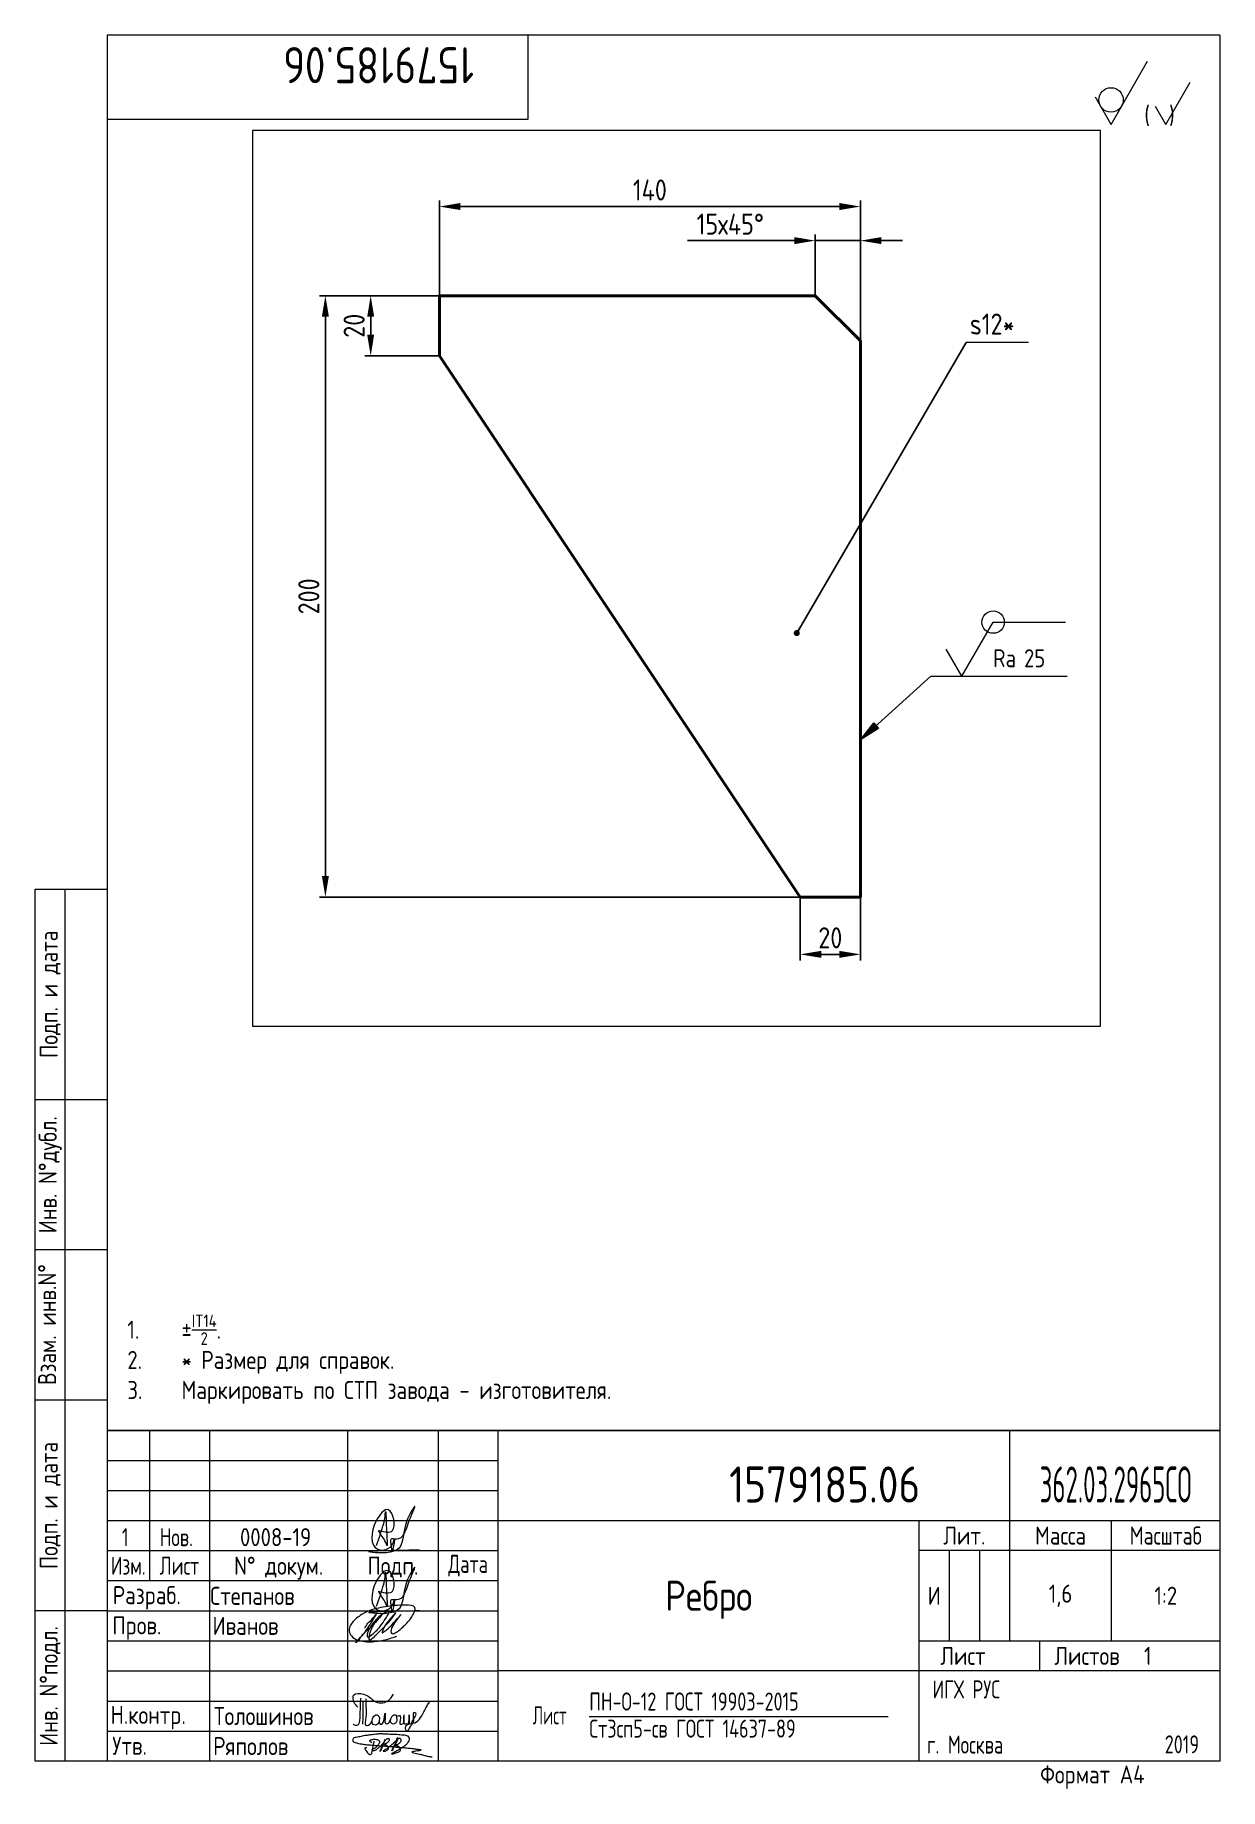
# Paper-space layout 'Лист1' of a CAD drawing. Header units: millimetres. Extents: x 9 to 206, y -1 to 291.
# The model-space entities are those that its viewports show. They can reach past a viewport. Long polylines and large blocks are cut down to what shows.
import ezdxf
from ezdxf.enums import TextEntityAlignment as Align

# ---------------------------------------------------------------- set-up
doc = ezdxf.new("R2010")
doc.units = ezdxf.units.MM
for name, color, linetype, lineweight in [('AM_5', 3, 'Continuous', 18), ('Bord', 1, 'Continuous', 18), ('Con', 6, 'Continuous', 40), ('Cont', 6, 'Continuous', 40), ('Dim', 7, 'Continuous', 18), ('Hatch', 2, 'Continuous', 18), ('Text', 3, 'Continuous', 18), ('Textb', 6, 'Continuous', 18), ('Подписи', 10, 'Continuous', 18)]:
    doc.layers.add(name, color=color, linetype=linetype, lineweight=lineweight)
doc.layers.add('AM_VIEWS', color=1, linetype='Continuous', lineweight=25, plot=False)
doc.styles.add('Style1', font='romans.shx', dxfattribs={"width": 0.8})
doc.dimstyles.new('DIMSTYLE_1', dxfattribs={"dimtxt": 3.5, "dimasz": 3.5, "dimexe": 1, "dimexo": 0, "dimgap": 1, "dimtad": 1, "dimdec": 1, "dimlfac": 5, "dimdsep": 46, "dimtxsty": 'Style1', "dimcen": 0.09, "dimadec": 1, "dimazin": 2, "dimtp": 0.3, "dimtm": 0.3, "dimtfac": 1, "dimtdec": 1, "dimtofl": 0, "dimtmove": 0, "dimatfit": 3, "dimfxl": 1, "dimtolj": 1, "dimarcsym": 0})
doc.dimstyles.new('DIMSTYLE_1$0', dxfattribs={"dimtxt": 3.5, "dimasz": 3.5, "dimexe": 1, "dimexo": 0, "dimgap": 1, "dimtad": 1, "dimdec": 1, "dimlfac": 5, "dimdsep": 46, "dimtxsty": 'Style1', "dimcen": 0.09, "dimadec": 1, "dimazin": 2, "dimtp": 0.3, "dimtm": 0.3, "dimtfac": 1, "dimtdec": 1, "dimtofl": 0, "dimtmove": 0, "dimatfit": 3, "dimfxl": 1, "dimtolj": 1, "dimarcsym": 0})

# ---------------------------------------------------------------- blocks, each defined once
blk = doc.blocks.new('A4')
at = {"layer": 'Bord', "lineweight": 18}
for p, q in [((20, 55), (85, 55)), ((20, 50), (85, 50)), ((20, 45), (85, 45)), ((160, 40), (160, 25)), ((165, 40), (165, 25)), ((20, 30), (85, 30)), ((20, 25), (85, 25)), ((20, 20), (85, 20)), ((20, 15), (85, 15)), ((20, 10), (85, 10))]:
    blk.add_line(p, q, dxfattribs=at)
at = {"layer": 'Cont', "lineweight": 18}
for p, q in [((205, 292), (20, 292)), ((20, 292), (20, 5)), ((90, 278), (90, 292)), ((205, 292), (205, 5)), ((20, 278), (90, 278)), ((8, 5), (8, 150)), ((8, 150), (20, 150)), ((13, 5), (13, 150)), ((8, 115), (20, 115)), ((20, 90), (8, 90)), ((20, 65), (8, 65)), ((205, 60), (20, 60)), ((20, 60), (205, 60)), ((27, 60), (27, 35)), ((37, 60), (37, 5)), ((60, 5), (60, 60)), ((75, 60), (75, 5)), ((85, 5), (85, 60)), ((170, 60), (170, 25)), ((85, 45), (205, 45)), ((155, 5), (155, 45)), ((187, 25), (187, 45)), ((20, 40), (85, 40)), ((205, 40), (155, 40)), ((85, 35), (20, 35)), ((20, 30), (8, 30)), ((155, 25), (205, 25)), ((175, 25), (175, 20)), ((205, 20), (85, 20)), ((20, 5), (8, 5)), ((205, 5), (20, 5))]:
    blk.add_line(p, q, dxfattribs=at)
at = {"layer": 'Text', "lineweight": 18, "style": 'Style1', "width": 0.8}
for s, p in [('Подп. и дата', (10.5, 132.5)), ('Инв. N%%dдубл.', (10.5, 102.5)), ('Взам. инв.N%%d ', (10, 78.38)), ('Подп. и дата', (10.5, 47.5)), ('Инв. N%%dподл.', (10.5, 17.5))]:
    blk.add_text(s, height=3, rotation=90, dxfattribs=at).set_placement(p, align=Align.MIDDLE)
at = {"layer": 'Text', "lineweight": 18, "style": 'Style1'}
for s, width, p in [('Лит.', 0.8, (162.5, 42.5)), ('Масса', 0.8, (178.5, 42.5)), ('Масштаб', 0.75, (196, 42.5)), ('Изм.', 0.7, (23.5, 37.5)), ('Лист', 0.7, (32, 37.5)), ('N%%d докум.', 0.8, (48.5, 37.5)), ('Подп.', 0.8, (67.5, 37.5)), ('Лист', 0.8, (162.27, 22.5)), ('Листов', 0.8, (182.9, 22.5))]:
    blk.add_text(s, height=3, dxfattribs=dict(at, width=width)).set_placement(p, align=Align.MIDDLE_CENTER)
at = {"layer": 'Text', "lineweight": 18, "style": 'Style1', "width": 0.7}
for s, p in [('Дата', (80, 37.5)), ('ИГХ РУС', (162.84, 16.93))]:
    blk.add_text(s, height=3, dxfattribs=at).set_placement(p, align=Align.MIDDLE)
at = {"layer": 'Text', "lineweight": 18, "style": 'Style1'}
for s, width, p in [('Разpаб.', 0.8, (20.92, 31.1)), ('Пpов.', 0.8, (20.84, 26.08)), ('Н.контp.', 0.8, (20.54, 11.19)), ('Утв.', 0.8, (20.84, 6.06)), ('г. Москва', 0.7, (156.28, 6.25)), ('Фоpмат А4', 0.8, (175.11, 1.29))]:
    blk.add_text(s, height=3, dxfattribs=dict(at, width=width)).set_placement(p)
for tag, p, width in [('ФИО', (39, 31), 0.8), ('ФИО', (39, 26), 0.8), ('ГОСТ_СОРТАМЕНТА', (98.19, 14), 0.8), ('ФИО', (39, 11), 0.8), ('ФИО', (39, 6), 0.8), ('200', (192.85, 6.29), 0.7)]:
    blk.add_attdef(tag, p, '', height=3, dxfattribs=dict(at, width=width))
at = {"layer": 'Text', "lineweight": 18, "style": 'Style1', "width": 0.8}
for tag, p in [('И', (157.49, 32.5)), ('700', (178.5, 32.5)), ('1:20', (196, 32.5))]:
    blk.add_attdef(tag, text='', height=3, dxfattribs=at).set_placement(p, align=Align.MIDDLE)
blk.add_attdef('Сборочный_чертеж', text='', height=3, dxfattribs=at).set_placement((120, 21.3), align=Align.CENTER)
for tag, p in [('1', (171.12, 22.5)), ('2', (193, 22.5))]:
    blk.add_attdef(tag, text='', height=3, dxfattribs=at).set_placement(p, align=Align.MIDDLE_CENTER)
blk.add_attdef('ЛИСТ', text='', height=3, dxfattribs=at).set_placement((85.99, 12.5), align=Align.MIDDLE_LEFT)
at = {"layer": 'Text', "lineweight": 18, "style": 'Style1', "width": 0.7}
blk.add_attdef('%%OГОСТ_ТЕХ._ТРЕБОВАНИЙ', text='', height=3, dxfattribs=at).set_placement((98.19, 8), align=Align.BOTTOM_LEFT)
at = {"layer": 'Textb', "lineweight": 18, "style": 'Style1', "width": 0.8}
blk.add_attdef('1234567', (81, 290), '', height=6, rotation=180, dxfattribs=at)
blk.add_attdef('1234567', (123.4, 48), '', height=6, dxfattribs=at)
for tag, height, p in [('123ХЯ', 6, (183.62, 48)), ('НАИМЕНОВАНИЕ', 5, (120, 30))]:
    blk.add_attdef(tag, text='', height=height, dxfattribs=at).set_placement(p, align=Align.CENTER)
blk = doc.blocks.new('A$C63F45750')
at = {"layer": 'Text'}
for points, knots in [([(3.17, 2.37), (3.12, 2.38), (3.04, 2.41), (2.94, 2.5), (2.85, 2.57), (2.79, 2.69), (2.87, 2.77), (2.99, 2.84), (3.16, 2.89), (3.36, 2.93), (3.6, 2.95), (3.82, 2.92), (4.05, 2.87), (4.25, 2.78), (4.45, 2.63), (4.46, 2.42), (4.38, 2.26), (4.28, 2.1), (4.17, 1.94), (4.03, 1.78), (3.89, 1.62), (3.75, 1.52), (3.63, 1.43), (3.49, 1.36), (3.35, 1.3), (3.24, 1.25), (3.16, 1.21), (3.12, 1.15), (3.19, 1.1), (3.27, 1.09), (3.4, 1.07), (3.55, 1.07), (3.72, 1.12), (3.92, 1.19), (4.1, 1.34), (4.26, 1.51), (4.44, 1.65), (4.59, 1.81), (4.74, 1.93), (4.84, 2.04), (4.93, 2.14), (5.07, 2.29), (5.19, 2.53), (5.28, 2.68), (5.35, 2.96), (5.23, 2.66), (5.2, 2.44), (5.04, 2.09), (4.95, 1.81), (4.86, 1.57), (4.75, 1.31), (4.67, 1.12), (4.46, 0.78), (4.62, 1.17), (4.71, 1.45), (4.88, 1.74), (5.01, 2), (5.08, 2.19), (5.19, 2.4), (5.32, 2.58), (5.4, 2.75), (5.52, 2.89), (5.65, 3.04), (5.85, 3.1), (6.02, 3.03), (6.08, 2.87), (6.03, 2.7), (5.9, 2.51), (5.7, 2.37), (5.55, 2.23), (5.4, 2.17), (5.31, 2.12), (5.12, 2.09), (5.35, 2.07), (5.48, 2), (5.64, 1.93), (5.75, 1.8), (5.85, 1.67), (5.89, 1.54), (5.89, 1.37), (5.8, 1.2), (5.63, 1.06), (5.41, 0.94), (5.23, 0.86), (5.02, 0.92), (5.13, 1.1), (5.28, 1.16), (5.44, 1.27), (5.61, 1.36), (5.74, 1.46), (5.86, 1.53), (5.95, 1.61), (6.05, 1.69), (6.15, 1.77), (6.28, 1.87), (6.46, 2.02), (6.65, 2.19), (6.83, 2.37), (6.98, 2.49), (7.11, 2.61), (7.2, 2.74), (7.32, 2.84), (7.42, 2.97), (7.48, 3.08), (7.48, 3.27), (7.34, 3.08), (7.28, 2.94), (7.18, 2.69), (7.1, 2.46), (7, 2.22), (6.93, 1.98), (6.83, 1.78), (6.73, 1.55), (6.67, 1.34), (6.6, 1.14), (6.56, 1.03), (6.39, 0.99), (6.62, 1.33), (6.75, 1.54), (6.93, 1.87), (7.05, 2.08), (7.18, 2.32), (7.33, 2.6), (7.47, 2.89), (7.6, 3.07), (7.79, 3.18), (7.95, 3.01), (8, 2.81), (7.99, 2.62), (7.94, 2.46), (7.83, 2.33), (7.69, 2.22), (7.53, 2.11), (7.37, 2.03), (7.21, 1.99), (7.11, 1.97), (6.89, 1.98), (7.07, 1.94), (7.15, 1.9), (7.27, 1.88), (7.39, 1.84), (7.52, 1.81), (7.62, 1.72), (7.7, 1.62), (7.78, 1.51), (7.83, 1.39), (7.87, 1.26), (7.88, 1.13), (7.86, 0.99), (7.75, 0.88), (7.6, 0.77), (7.4, 0.73), (7.19, 0.66), (6.97, 0.55), (6.71, 0.48), (6.57, 0.44), (6.42, 0.42), (6.52, 0.58), (6.61, 0.64), (6.81, 0.78), (7.06, 0.89), (7.33, 1.04), (7.55, 1.16), (7.7, 1.24), (7.84, 1.32), (7.99, 1.43), (8.21, 1.58), (8.48, 1.76), (8.74, 1.95), (8.97, 2.12), (9.1, 2.29), (9.23, 2.44), (9.3, 2.6), (9.37, 2.74), (9.42, 2.92), (9.45, 3.13), (9.21, 3.48), (8.67, 3.59), (8.09, 3.63), (7.57, 3.66), (7.06, 3.74), (6.57, 3.75), (6.09, 3.74), (5.67, 3.78), (5.28, 3.78), (4.96, 3.81), (4.65, 3.83), (4.31, 3.82), (3.97, 3.79), (3.61, 3.74), (3.22, 3.67), (2.86, 3.66), (2.53, 3.61), (2.18, 3.52), (1.78, 3.54), (1.38, 3.37), (0.96, 3.35), (0.58, 3.24), (0.25, 3.19), (0.03, 3.06), (-0.03, 2.83), (0.02, 2.6), (0.26, 2.38), (0.59, 2.33), (1, 2.2), (1.48, 2.15), (1.93, 2.05), (2.35, 2.02), (2.72, 2.01), (3.11, 1.94), (3.68, 1.94), (4.25, 1.83), (4.91, 1.87), (5.53, 1.76), (6.13, 1.72), (6.73, 1.71), (7.32, 1.62), (7.99, 1.55), (8.64, 1.54), (9.16, 1.46), (9.61, 1.42), (10.03, 1.4), (10.41, 1.32), (10.73, 1.29), (11.01, 1.24), (11.18, 1.23), (11.42, 1.14), (11.18, 1.06), (11.01, 1.03), (10.71, 0.98), (10.37, 0.92), (10.1, 0.91), (9.65, 0.75), (10.22, 0.67), (10.54, 0.59), (11.08, 0.47), (11.61, 0.35), (12.17, 0.15), (12.64, 0.08), (12.98, 0.03), (13.11, 0.01), (13.18, 0)], [0, 0, 0, 0, 0.153866, 0.270441, 0.388867, 0.510533, 0.592156, 0.71333, 0.90842, 1.11344, 1.349254, 1.61246, 1.782219, 2.047249, 2.291879, 2.451528, 2.651081, 2.806158, 3.017979, 3.227348, 3.462381, 3.633009, 3.75766, 3.920516, 4.080796, 4.214529, 4.291786, 4.349969, 4.397594, 4.50822, 4.594826, 4.799244, 4.954392, 5.128468, 5.437537, 5.632649, 5.842485, 6.094987, 6.293219, 6.410959, 6.551192, 6.687808, 7.022147, 7.294342, 7.425356, 7.52079, 7.946481, 8.313051, 8.59833, 8.833695, 9.090496, 9.427695, 9.601191, 9.883219, 10.093306, 10.673943, 10.798776, 10.974628, 11.287247, 11.486184, 11.648652, 11.848902, 12.027194, 12.25348, 12.40059, 12.537783, 12.716293, 12.91523, 13.208551, 13.438489, 13.549668, 13.67779, 13.77127, 13.930001, 14.029091, 14.272112, 14.434836, 14.547084, 14.739051, 14.830983, 15.061241, 15.268922, 15.500489, 15.788979, 15.879568, 16.024283, 16.221854, 16.418714, 16.593102, 16.783247, 16.91018, 17.018213, 17.135263, 17.278205, 17.430482, 17.620087, 17.979626, 18.191789, 18.388716, 18.565718, 18.714854, 18.857929, 19.039974, 19.171375, 19.283034, 19.400085, 19.618058, 19.882245, 20.150781, 20.377854, 20.649532, 20.89723, 21.042543, 21.40016, 21.557817, 21.667145, 21.752781, 21.926256, 22.412297, 22.813145, 22.961412, 23.171289, 23.607257, 23.940428, 24.110007, 24.291214, 24.48084, 24.697609, 24.904078, 25.034245, 25.218018, 25.407651, 25.573473, 25.787447, 25.930292, 26.051316, 26.18846, 26.285312, 26.406799, 26.52425, 26.630463, 26.793722, 26.898606, 27.029313, 27.171012, 27.314101, 27.419918, 27.580557, 27.709367, 27.829268, 28.024364, 28.266961, 28.41242, 28.705761, 28.989137, 29.187748, 29.233768, 29.332802, 29.529535, 29.667094, 30.039923, 30.332117, 30.61061, 30.769982, 30.856778, 31.109923, 31.313488, 31.656425, 32.066331, 32.296628, 32.49714, 32.710276, 32.891468, 33.014834, 33.177747, 33.444503, 33.618009, 34.409008, 34.914636, 35.419802, 35.95397, 36.458179, 36.88069, 37.388403, 37.738353, 38.034261, 38.353468, 38.693154, 39.037638, 39.391136, 39.787481, 40.203773, 40.488977, 40.784975, 41.26625, 41.668005, 42.070065, 42.499388, 42.869834, 43.079573, 43.213439, 43.554591, 43.717296, 44.153724, 44.506336, 45.019111, 45.587859, 45.90191, 46.270392, 46.703958, 47.093115, 47.952647, 48.44014, 49.079253, 49.808223, 50.268654, 50.851051, 51.604831, 52.298429, 52.776925, 53.1907, 53.661988, 54.042386, 54.348524, 54.616841, 54.853814, 54.983777, 55.126096, 55.333328, 55.613101, 56.008732, 56.315809, 56.59982, 56.87931, 57.399251, 57.889617, 58.432507, 59.066698, 59.660314, 59.862668, 60.07277, 60.07277, 60.07277, 60.07277]), ([(2.31, 1.53), (2.26, 1.52), (2.17, 1.51), (2.06, 1.48), (1.93, 1.38), (2.07, 1.25), (2.14, 1.11), (2.26, 0.93), (2.39, 0.72), (2.57, 0.54), (2.71, 0.44), (2.86, 0.4), (3.02, 0.43), (3.14, 0.54), (3.21, 0.79), (3.25, 1.07), (3.31, 1.4), (3.35, 1.67), (3.38, 1.92), (3.47, 2.19), (3.5, 2.43), (3.54, 2.59), (3.56, 2.64)], [0, 0, 0, 0, 0.15847, 0.269731, 0.363591, 0.555514, 0.688037, 0.848606, 1.204359, 1.433632, 1.58673, 1.729549, 1.880686, 2.057874, 2.19169, 2.63505, 2.928153, 3.184121, 3.441863, 3.696117, 4.025873, 4.178055, 4.178055, 4.178055, 4.178055])]:
    blk.add_open_spline(points, degree=3, knots=knots, dxfattribs=at)
blk = doc.blocks.new('A$C4F4A4F5D')
at = {"layer": 'Подписи', "lineweight": 18}
for points, knots in [([(0.76, 2.84), (0.53, 3.07), (0.02, 3.58), (-0.25, 5.26), (1.65, 5.12), (2.72, 4.57), (3.71, 3.46), (5.71, 3.44), (6.39, 4.52), (6.67, 4.97)], [0, 0, 0, 0, 0.995549, 2.196439, 3.853213, 4.970011, 6.02292, 8.170898, 9.705386, 9.705386, 9.705386, 9.705386]), ([(1.19, 4.34), (1.17, 3.4), (1.13, 2.06), (0.98, -0.44), (0.2, -0.16), (0.03, -0.03), (0, 0)], [0, 0, 0, 0, 3.274293, 4.654149, 5.171803, 5.30168, 5.30168, 5.30168, 5.30168]), ([(1.58, 3.74), (1.58, 3.25), (1.58, 2.32), (1.61, 1.07), (1.55, 0.31), (1.53, 0)], [0, 0, 0, 0, 1.453969, 2.804084, 3.740223, 3.740223, 3.740223, 3.740223]), ([(2.1, 4.21), (2.1, 3.72), (2.08, 2.67), (2.22, 1.45), (1.71, -0.56), (3.23, 0.14), (3.06, 1.09), (3.85, 1.74), (4.43, 1.17), (4.31, 0.54), (4.11, -0.15), (3.33, -0.21), (3.11, 0.28), (3.13, 0.53), (3.14, 0.66)], [0, 0, 0, 0, 1.402041, 3.063923, 4.415037, 5.298701, 6.374637, 7.087927, 7.603499, 8.330482, 8.911132, 9.613125, 9.996533, 10.366919, 10.366919, 10.366919, 10.366919]), ([(7.18, 1.27), (7.27, 1.3), (7.44, 1.37), (7.78, 1.56), (7.87, 1.06), (7.83, 0.71), (7.66, -0.05), (8.07, 0.01), (8.43, 0.12), (8.39, 0.68), (8.46, 1.9), (8.39, 0.94), (8.43, 0.6), (8.37, 0.05), (8.74, 0.07), (9.11, -0.03), (9.26, 0.49), (9.33, 0.95), (9.27, 1.34), (9.32, 1.77), (9.28, 0.91), (9.34, 0.6), (9.2, 0.14), (9.65, -0.01), (9.83, 0.61), (10.14, 1.03), (10.6, 1.72), (9.95, 2.11), (9.91, 1.23), (10.07, 0.69), (9.92, 0), (9.35, -0.37), (8.95, -1.56), (8.34, 0.07), (10.28, -0.02), (11.26, 1.1), (11.82, 2.15), (12.24, 3.04), (12.52, 3.46), (12.65, 3.65)], [0, 0, 0, 0, 0.305783, 0.619019, 0.796582, 1.5526, 2.082394, 2.34716, 2.5822, 3.136594, 4.040413, 4.363654, 5.267311, 5.441668, 5.78494, 6.114287, 6.466434, 7.104395, 7.620812, 7.679251, 8.272982, 8.692439, 9.1059, 9.338721, 9.784511, 10.568279, 11.297869, 11.566962, 12.285888, 12.851793, 13.545205, 14.102749, 15.055561, 15.671649, 17.422398, 18.699613, 20.16544, 20.963871, 21.66672, 21.66672, 21.66672, 21.66672]), ([(4.28, 0.44), (4.31, 0.37), (4.37, 0.25), (4.41, 0.06), (4.62, -0.05), (5, 0.18), (5.14, 0.84), (5.2, 1.3), (5.31, 2.06), (5.31, 1.17), (5.3, 0.78), (5.2, 0.26), (5.58, -0.01), (5.91, 0.16), (6.08, 0.5), (6.26, 0.9), (6.43, 1.31), (6.72, 1.59), (7.17, 1.58), (7.18, 1.05), (7.31, 0.57), (6.99, 0.02), (6.34, -0.02), (6.17, 0.51), (6.24, 0.79), (6.27, 0.92)], [0, 0, 0, 0, 0.247339, 0.413433, 0.559308, 0.874045, 1.558567, 2.392422, 2.645523, 3.22433, 3.719885, 4.231527, 4.573657, 4.879974, 5.190145, 5.704595, 6.19318, 6.529505, 6.863422, 7.269696, 7.83948, 8.395909, 8.926487, 9.378613, 9.791445, 9.791445, 9.791445, 9.791445])]:
    blk.add_open_spline(points, degree=3, knots=knots, dxfattribs=at)
blk = doc.blocks.new('*D15')
at = {"layer": 'AM_5', "color": 0, "lineweight": -2, "transparency": 16777216}
for p, q in [((75.92, 247.5), (75.92, 263.32)), ((145.92, 240), (145.92, 263.32)), ((79.42, 262.32), (142.42, 262.32))]:
    blk.add_line(p, q, dxfattribs=at)
at = {"layer": 'AM_5', "color": 0, "transparency": 16777216}
for points in [[(79.42, 262.91), (79.42, 261.74), (75.92, 262.32)], [(142.42, 262.91), (142.42, 261.74), (145.92, 262.32)]]:
    blk.add_solid(points, dxfattribs=at)
at = {"layer": 'Defpoints', "color": 0, "transparency": 16777216}
for p in [(145.92, 262.32), (75.92, 247.5), (145.92, 240)]:
    blk.add_point(p, dxfattribs=at)
at = {"layer": 'AM_5', "color": 0, "transparency": 16777216, "insert": (110.92, 265.07), "char_height": 3.5, "attachment_point": 5, "style": 'Style1'}
blk.add_mtext('\\A1;140', dxfattribs=at)
blk = doc.blocks.new('*D16')
at = {"layer": 'AM_5', "color": 0, "lineweight": -2, "transparency": 16777216}
for p, q in [((75.92, 247.5), (55.97, 247.5)), ((56.97, 244), (56.97, 151)), ((145.92, 147.5), (55.97, 147.5))]:
    blk.add_line(p, q, dxfattribs=at)
at = {"layer": 'AM_5', "color": 0, "transparency": 16777216}
for points in [[(56.39, 244), (57.55, 244), (56.97, 247.5)], [(56.39, 151), (57.55, 151), (56.97, 147.5)]]:
    blk.add_solid(points, dxfattribs=at)
at = {"layer": 'Defpoints', "color": 0, "transparency": 16777216}
for p in [(75.92, 247.5), (56.97, 147.5), (145.92, 147.5)]:
    blk.add_point(p, dxfattribs=at)
at = {"layer": 'AM_5', "color": 0, "transparency": 16777216, "insert": (54.22, 197.5), "char_height": 3.5, "attachment_point": 5, "rotation": 90, "style": 'Style1'}
blk.add_mtext('\\A1;200', dxfattribs=at)
blk = doc.blocks.new('*D17')
at = {"layer": 'AM_5', "color": 0, "lineweight": -2, "transparency": 16777216}
for p, q in [((134.92, 256.65), (117.16, 256.65)), ((138.42, 247.5), (138.42, 257.65)), ((145.92, 256.65), (138.42, 256.65)), ((145.92, 240), (145.92, 257.65)), ((149.42, 256.65), (152.92, 256.65))]:
    blk.add_line(p, q, dxfattribs=at)
at = {"layer": 'AM_5', "color": 0, "transparency": 16777216}
for points in [[(134.92, 257.24), (134.92, 256.07), (138.42, 256.65)], [(149.42, 257.24), (149.42, 256.07), (145.92, 256.65)]]:
    blk.add_solid(points, dxfattribs=at)
at = {"layer": 'Defpoints', "color": 0, "transparency": 16777216}
for p in [(138.42, 256.65), (138.42, 247.5), (145.92, 240)]:
    blk.add_point(p, dxfattribs=at)
at = {"layer": 'AM_5', "color": 0, "transparency": 16777216, "insert": (124.29, 259.4), "char_height": 3.5, "attachment_point": 5, "style": 'Style1'}
blk.add_mtext('\\A1;15х45%%D', dxfattribs=at)
blk = doc.blocks.new('*D18')
at = {"layer": 'AM_5', "color": 0, "lineweight": -2, "transparency": 16777216}
for p, q in [((75.92, 247.5), (63.5, 247.5)), ((64.5, 241), (64.5, 244)), ((75.92, 237.5), (63.5, 237.5))]:
    blk.add_line(p, q, dxfattribs=at)
at = {"layer": 'AM_5', "color": 0, "transparency": 16777216}
for points in [[(63.92, 244), (65.08, 244), (64.5, 247.5)], [(63.92, 241), (65.08, 241), (64.5, 237.5)]]:
    blk.add_solid(points, dxfattribs=at)
at = {"layer": 'Defpoints', "color": 0, "transparency": 16777216}
for p in [(64.5, 247.5), (75.92, 247.5), (75.92, 237.5)]:
    blk.add_point(p, dxfattribs=at)
at = {"layer": 'AM_5', "color": 0, "transparency": 16777216, "insert": (61.75, 242.5), "char_height": 3.5, "attachment_point": 5, "rotation": 90, "style": 'Style1'}
blk.add_mtext('\\A1;20', dxfattribs=at)
blk = doc.blocks.new('*D19')
at = {"layer": 'AM_5', "color": 0, "lineweight": -2, "transparency": 16777216}
for p, q in [((135.92, 147.5), (135.92, 136.98)), ((145.92, 147.5), (145.92, 136.98)), ((139.42, 137.98), (142.42, 137.98))]:
    blk.add_line(p, q, dxfattribs=at)
at = {"layer": 'AM_5', "color": 0, "transparency": 16777216}
for points in [[(139.42, 138.56), (139.42, 137.39), (135.92, 137.98)], [(142.42, 138.56), (142.42, 137.39), (145.92, 137.98)]]:
    blk.add_solid(points, dxfattribs=at)
at = {"layer": 'Defpoints', "color": 0, "transparency": 16777216}
for p in [(135.92, 147.5), (145.92, 147.5), (145.92, 137.98)]:
    blk.add_point(p, dxfattribs=at)
at = {"layer": 'AM_5', "color": 0, "transparency": 16777216, "insert": (140.92, 140.73), "char_height": 3.5, "attachment_point": 5, "style": 'Style1'}
blk.add_mtext('\\A1;20', dxfattribs=at)
blk = doc.blocks.new('sherISO_19')
at = {"layer": 'Cont', "lineweight": 18}
for p, q in [((-30.94, -16.46), (-25.74, -7.46)), ((-25.74, -7.46), (-13.68, -7.46)), ((-30.94, -16.46), (-33.54, -11.96))]:
    blk.add_line(p, q, dxfattribs=at)
at = {"layer": 'Textb', "lineweight": 18, "style": 'Style1', "width": 0.8}
blk.add_text('Ra', height=3, dxfattribs=at).set_placement((-25.74, -14.96))
blk.add_attdef('3,2', (-20.6, -14.96), '', height=3, dxfattribs=at)
blk = doc.blocks.new('sherISO_12')
at = {"layer": 'Cont', "lineweight": 18}
for q in [(-15, -6.96), (-23.66, -12.96)]:
    blk.add_line((-21.06, -17.46), q, dxfattribs=at)
blk.add_circle((-21.06, -13.39), 2.03, dxfattribs=at)
at = {"layer": 'Text', "lineweight": 18}
for q in [(-7.92, -10.46), (-13.69, -14.46)]:
    blk.add_line((-11.96, -17.46), q, dxfattribs=at)
at = {"layer": 'Text', "lineweight": 18, "style": 'Style1', "width": 0.8}
blk.add_text('(  )', height=3, dxfattribs=at).set_placement((-15.53, -17.46))

msp = doc.modelspace()

# ---------------------------------------------------------------- linework, layer by layer
at = {"layer": 'Con', "ltscale": 0.5}
msp.add_lwpolyline([(599.6, 495.88), (614.6, 480.88), (614.6, 295.88), (594.6, 295.88), (474.6, 475.88), (474.6, 495.88)], close=True, dxfattribs=at)

psp = doc.layouts.new('Лист1')

# ---------------------------------------------------------------- hatches: boundary and pattern name
at = {"layer": 'AM_5'}
h = psp.add_hatch(color=256, dxfattribs=at)
h.dxf.hatch_style = 1
h.paths.add_polyline_path([(148.942, 175.56), (148.131, 176.452), (145.936, 173.642)])

# ---------------------------------------------------------------- linework, layer by layer
psp.add_lwpolyline([(148.942, 175.56), (145.936, 173.642), (148.131, 176.452)], close=True, dxfattribs=at)
at = {"layer": 'Dim'}
psp.add_line((173.852, 239.712), (163.483, 239.712), dxfattribs=at)
at = {"layer": 'Text'}
for q in [(145.923, 173.664), (180.286, 184.221)]:
    psp.add_line((157.662, 184.221), q, dxfattribs=at)
at = {"layer": 'Text', "lineweight": 18}
psp.add_line((100.805, 11.24), (150.524, 11.24), dxfattribs=at)
at = {"layer": 'Text'}
psp.add_circle((167.99, 193.221), 1.861, dxfattribs=at)
at = {"layer": 'Подписи', "lineweight": 18}
for points, knots in [([(65.463, 39.714), (65.904, 40.941), (66.472, 42.52), (66.88, 44.262), (67.072, 46.819), (67.026, 42.585), (67.299, 39.458), (66.79, 40.83), (66.432, 41.047), (65.807, 42.196), (66.832, 41.93), (69.04, 41.425), (67.924, 47.123), (64.501, 43.197), (64.291, 38.349), (68.066, 39.043), (68.641, 41.812), (67.998, 37.363), (68.003, 39.809), (67.66, 40.979), (69.986, 40.475), (70.449, 43.115), (72.625, 47.57), (69.426, 42.582), (70.506, 38.081), (60.529, 38.757), (67.849, 38.894), (72.615, 38.983)], [0, 0, 0, 0, 3.8506101, 4.9564058, 5.5952942, 10.5589293, 11.0566943, 11.2859957, 13.8500377, 13.9547748, 14.0421611, 16.2203957, 19.701031, 22.4490496, 27.186736, 29.8311546, 30.6722371, 32.8613305, 34.17858, 34.9878177, 35.8747268, 39.2299148, 42.132322, 45.0331659, 50.0253839, 54.4090487, 62.5875225, 62.5875225, 62.5875225, 62.5875225]), ([(65.463, 29.61), (65.904, 30.837), (66.472, 32.417), (66.88, 34.159), (67.072, 36.715), (67.026, 32.481), (67.299, 29.354), (66.79, 30.726), (66.432, 30.943), (65.807, 32.092), (66.832, 31.826), (69.04, 31.321), (67.924, 37.019), (64.501, 33.094), (64.291, 28.246), (68.066, 28.939), (68.641, 31.708), (67.998, 27.26), (68.003, 29.705), (67.66, 30.875), (69.986, 30.371), (70.449, 33.011), (72.625, 37.466), (69.426, 32.478), (70.506, 27.978), (60.529, 28.654), (67.849, 28.79), (72.615, 28.88)], [0, 0, 0, 0, 3.8506101, 4.9564058, 5.5952942, 10.5589293, 11.0566943, 11.2859957, 13.8500377, 13.9547748, 14.0421611, 16.2203957, 19.701031, 22.4490496, 27.186736, 29.8311546, 30.6722371, 32.8613305, 34.17858, 34.9878177, 35.8747268, 39.2299148, 42.132322, 45.0331659, 50.0253839, 54.4090487, 62.5875225, 62.5875225, 62.5875225, 62.5875225]), ([(66.426, 28.342), (65.934, 27.895), (65.076, 27.112), (64.268, 25.826), (63.778, 24.968), (64.01, 24.327), (64.708, 24.857), (65.315, 25.339), (66.223, 26.362), (66.897, 27.42), (67.357, 28.059), (67.566, 28.842), (66.831, 28.537), (66.272, 28.113), (65.65, 27.281), (64.971, 26.606), (64.614, 25.795), (64.281, 25.002), (64.181, 24.449), (64.224, 23.845), (64.951, 24.335), (65.63, 25.058), (66.935, 26.324), (67.818, 27.261), (69.206, 29.157), (67.188, 26.856), (66.818, 26.366), (66.276, 25.014), (67.644, 26.044), (68.007, 26.456), (70.084, 28.783), (68.638, 27.227), (68.259, 26.419), (67.756, 25.61), (68.064, 24.818), (69.077, 25.459), (69.957, 26.191), (70.979, 27.245), (71.648, 28.252), (72.241, 29.75), (69.4, 29.791), (67.122, 29.579), (64.147, 28.987), (62.259, 27.745), (61.164, 26.677), (60.795, 25.52), (61.275, 24.455), (62.328, 23.942), (63.653, 23.633), (65.246, 23.652), (67.041, 24.013), (68.239, 24.402), (68.821, 24.592)], [0, 0, 0, 0, 1.9755003, 3.4532656, 4.5996818, 4.7914727, 5.1452376, 6.4973846, 7.6642722, 9.0943063, 10.1149981, 10.4597616, 10.8115624, 11.7920417, 12.9597432, 13.7676756, 14.6604125, 15.6050306, 16.245448, 16.5720313, 16.925795, 18.1469007, 20.1850437, 21.7893309, 22.9510095, 24.6267432, 26.5924737, 27.0355579, 27.4505844, 30.017364, 31.457812, 32.5948328, 33.8850243, 34.8044904, 35.1920744, 35.9844405, 37.373068, 39.2077816, 40.0665527, 41.2487241, 42.8519812, 46.1968048, 49.4054982, 51.4228305, 52.9586065, 53.9067104, 54.8595112, 56.1758953, 57.2489189, 58.9506085, 60.8911351, 62.727304, 62.727304, 62.727304, 62.727304]), ([(63.547, 25.967), (63.702, 26.254), (64.059, 26.914), (64.865, 27.457), (66.128, 29.401), (63.922, 25.798), (63.278, 24.938), (61.468, 22.824), (63.622, 25.449), (64.523, 26.185), (65.03, 26.599)], [0, 0, 0, 0, 0.949687, 2.1829553, 3.2119338, 5.8438975, 8.0893629, 9.2953032, 11.1822639, 13.6038184, 13.6038184, 13.6038184, 13.6038184])]:
    psp.add_open_spline(points, degree=3, knots=knots, dxfattribs=at)

# ---------------------------------------------------------------- block references
at = {"lineweight": 18}
ref = psp.add_blockref('A4', (0.7, -1.169), dxfattribs=at)
ref.add_attrib('123ХЯ', '362.03.2965СО', dxfattribs={"layer": 'Textb', "height": 6, "style": 'Style1', "width": 0.48}).set_placement((188.364, 46.831), align=Align.CENTER)
ref.add_attrib('1234567', '1579185.06', (124.099, 46.831), dxfattribs={"layer": 'Textb', "height": 6, "style": 'Style1', "width": 0.8})
ref.add_attrib('НАИМЕНОВАНИЕ', 'Ребро', dxfattribs={"layer": 'Textb', "height": 5, "style": 'Style1', "width": 0.8}).set_placement((120.7, 28.831), align=Align.CENTER)
ref.add_attrib('И', 'И', dxfattribs={"layer": 'Text', "height": 3, "style": 'Style1', "width": 0.8}).set_placement((158.186, 31.331), align=Align.MIDDLE)
ref.add_attrib('700', '1,6', dxfattribs={"layer": 'Text', "height": 3, "style": 'Style1', "width": 0.8}).set_placement((179.2, 31.331), align=Align.MIDDLE)
ref.add_attrib('1:20', '1:2', dxfattribs={"layer": 'Text', "height": 3, "style": 'Style1', "width": 0.8}).set_placement((196.7, 31.331), align=Align.MIDDLE)
ref.add_attrib('2', '1', dxfattribs={"layer": 'Text', "height": 3, "style": 'Style1', "width": 0.8}).set_placement((193.7, 21.331), align=Align.MIDDLE_CENTER)
ref.add_attrib('200', '2019', (196.533, 5.119), dxfattribs={"layer": 'Text', "height": 3, "style": 'Style1', "width": 0.7})
ref.add_attrib('1234567', '1579185.06', (81.7, 288.831), dxfattribs={"layer": 'Textb', "height": 6, "rotation": 180, "style": 'Style1', "width": 0.8})
at = {"layer": 'Cont', "lineweight": 18}
psp.add_blockref('A$C63F45750', (61.538, 4.54), dxfattribs=at)
at = {"layer": 'Dim', "lineweight": 18}
ref = psp.add_blockref('sherISO_19', (193.731, 200.681), dxfattribs=at)
ref.add_attrib('3,2', '25', (173.132, 185.721), dxfattribs={"layer": 'Textb', "height": 3, "style": 'Style1', "width": 0.8})
at = {"layer": 'Hatch', "lineweight": 18}
psp.add_blockref('sherISO_12', (208.663, 293.442), dxfattribs=at)
at = {"layer": 'Подписи', "lineweight": 18}
psp.add_blockref('A$C4F4A4F5D', (61.604, 9.98), dxfattribs=at)

# ---------------------------------------------------------------- texts
at = {"lineweight": 18, "style": 'Style1'}
for s, width, p in [('1', 0.7, (23.687, 41.076)), ('Нов.', 0.7, (32.187, 41.076)), ('0008-19', 0.8, (48.687, 41.076))]:
    psp.add_text(s, height=3, dxfattribs=dict(at, width=width)).set_placement(p, align=Align.MIDDLE_CENTER)
at = {"layer": 'Dim', "insert": (164.118, 242.777), "char_height": 3.5, "width": 63.49042, "attachment_point": 4, "style": 'Style1'}
psp.add_mtext('s12*', dxfattribs=at)
at = {"layer": 'Text', "lineweight": 18, "style": 'Style1'}
for s, width, p in [('Степанов', 0.8, (37.82, 29.813)), ('Иванов', 0.8, (38.198, 24.832)), ('ПН-О-12 ГОСТ 19903-2015', 0.7, (100.843, 12.246)), ('Толошинов', 0.8, (38.446, 9.832)), ('Лист', 0.6, (91.456, 9.941)), ('Ст3сп5-св ГОСТ 14637-89', 0.7, (100.843, 7.742)), ('Ряполов', 0.8, (38.313, 4.831))]:
    psp.add_text(s, height=3, dxfattribs=dict(at, width=width)).set_placement(p)
at = {"layer": 'Text', "lineweight": 18, "insert": (21.047, 78.086), "char_height": 3, "attachment_point": 1, "style": 'Style1'}
psp.add_mtext_dynamic_manual_height_columns('\\A1;\\pxi-3,l4,t4;1.^I%%P{\\H0.7x;\\SIT14/2;}.\\P2.^I* Размер для справок.\\P3.^IМаркировать по СТП завода - изготовителя.', width=204.78387, gutter_width=25, heights=[29.939], dxfattribs=at)

# ---------------------------------------------------------------- dimensions: what is measured, and where the dimension line sits
at = {"layer": 'AM_5'}
dim = psp.add_linear_dim(base=(145.923, 262.323), p1=(75.924, 247.497), p2=(145.923, 239.997), dimstyle='DIMSTYLE_1$0', override={"dimdec": 0, "dimlfac": -2, "dimtofl": 1}, dxfattribs=at)
dim.commit()
dim.dimension.update_dxf_attribs({"geometry": '*D15', "text_midpoint": (110.923, 265.073)})
dim = psp.add_linear_dim(base=(138.423, 256.652), p1=(145.923, 239.997), p2=(138.423, 247.497), text='<>х45%%D', dimstyle='DIMSTYLE_1$0', override={"dimlfac": -2, "dimtofl": 1}, dxfattribs=at)
dim.commit()
dim.dimension.update_dxf_attribs({"geometry": '*D17', "text_midpoint": (124.289, 259.402)})
for base, p1, p2, angle, picture, middle in [((56.971, 147.497), (75.924, 247.497), (145.923, 147.497), 90, '*D16', (54.221, 197.497)), ((64.5, 247.497), (75.924, 237.497), (75.924, 247.497), 90, '*D18', (61.75, 242.497)), ((145.923, 137.975), (135.923, 147.497), (145.923, 147.497), 0, '*D19', (140.923, 140.725))]:
    dim = psp.add_linear_dim(base=base, p1=p1, p2=p2, angle=angle, dimstyle='DIMSTYLE_1$0', override={"dimlfac": -2, "dimtofl": 1}, dxfattribs=at)
    dim.commit()
    dim.dimension.update_dxf_attribs({"geometry": picture, "text_midpoint": middle})

# ---------------------------------------------------------------- leaders
at = {"layer": 'Dim'}
psp.add_leader([(135.347, 191.405), (163.483, 239.712)], dimstyle='DIMSTYLE_1', override={"dimscale": 1, "dimasz": 1, "dimgap": 1.5, "dimtad": 1, "dimldrblk": 'Dot'}, dxfattribs=at)

# ---------------------------------------------------------------- viewports
at = {"layer": 'AM_VIEWS', "lineweight": 18}
psp.add_viewport(center=(115.362, 200.506), size=(140.989, 148.9507), view_center_point=(553.481, 401.898), view_height=297.9013, dxfattribs=at)

doc.saveas('drawing.dxf')
